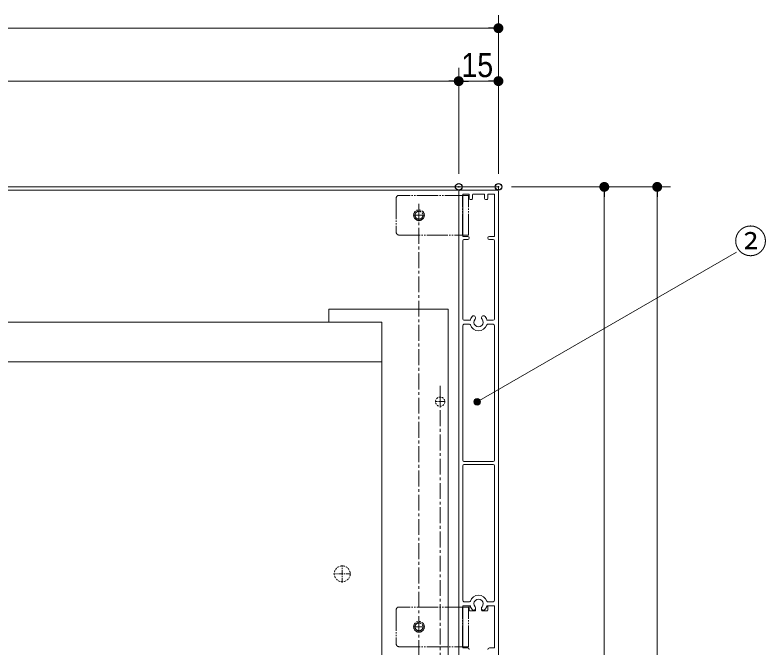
# Model space of a CAD drawing. Units: millimetres, scale not verified. Extents: x -1516 to 1516, y -761 to 761.
# Drawn here: x -246.5 to 37.2, y 134.9 to 374.3 of the extents above; entities that cross this region are included whole.
import ezdxf
from ezdxf.enums import TextEntityAlignment as Align

# ---------------------------------------------------------------- set-up
doc = ezdxf.new("R2010")
doc.units = ezdxf.units.MM
doc.header["$LTSCALE"] = 5
doc.header["$PDMODE"] = 32
doc.header["$PDSIZE"] = 2.5
for name, pattern in [('USER1', [2.91, 1.76, -0.4, 0.35, -0.4]), ('USER2', [1.11, 0.71, -0.4]), ('USER3', [10.5, 8, -0.5, 0.5, -0.5, 0.5, -0.5]), ('USER4', [9.172222, 5.997222, -1.058333, 1.058333, -1.058333])]:
    doc.linetypes.add(name, pattern=pattern)
for name, color, linetype, lineweight in [('0-1_3一般', 7, 'Continuous', 15), ('0-2_2寸法-3', 7, 'Continuous', 15), ('0-3_2寸法-1', 7, 'Continuous', 15), ('0-4_0', 7, 'Continuous', 25)]:
    doc.layers.add(name, color=color, linetype=linetype, lineweight=lineweight)
doc.layers.add('0-5_Defpoints', color=7, linetype='Continuous')
doc.styles.add('ＭＳ Ｐゴシック', font='')
doc.styles.get('ＭＳ Ｐゴシック').set_extended_font_data('MS PGothic')

# ---------------------------------------------------------------- blocks, each defined once
blk = doc.blocks.new('グループ-11')
at = {"layer": '0-1_3一般', "linetype": 'USER3'}
for p, q in [((1722, 1525.5), (1722, 1460.5)), ((1853.5, 1530.5), (1727, 1530.5)), ((1847, 1455.5), (1847, 1530.5)), ((1858.5, 1530.5), (1853.5, 1530.5)), ((1858.5, 1455.5), (1858.5, 1530.5)), ((1765, 1482), (1765, 1504)), ((1776, 1493), (1754, 1493)), ((1727, 1455.5), (1853.5, 1455.5)), ((1853.5, 1455.5), (1858.5, 1455.5)), ((1853.5, 752.25), (1727, 752.25)), ((1847, 677.25), (1847, 752.25)), ((1722, 747.25), (1722, 682.25)), ((1765, 703.75), (1765, 725.75)), ((1776, 714.75), (1754, 714.75)), ((1727, 677.25), (1853.5, 677.25))]:
    blk.add_line(p, q, dxfattribs=at)
blk.add_lwpolyline([(1853.5, 677.25), (1858.5, 677.25), (1858.5, 752.25), (1853.5, 752.25)], dxfattribs=at)
for centre, radius in [((1765, 1493), 10), ((1765, 1493), 7.5), ((1765, 714.75), 10), ((1765, 714.75), 7.5)]:
    blk.add_circle(centre, radius, dxfattribs=at)
for centre, start, end in [((1727, 1525.5), 90, 180), ((1727, 1460.5), 180, 270), ((1727, 747.25), 90, 180), ((1727, 682.25), 180, 270)]:
    blk.add_arc(centre, 5, start, end, dxfattribs=at)
blk = doc.blocks.new('グループ-13')
at = {"layer": '0-1_3一般'}
for p, q in [((1840, 1538), (1840, 510)), ((1912.5, 1540.5), (1842.5, 1540.5)), ((1860, 1533), (1847.5, 1533)), ((1847.5, 1533), (1847.5, 1453)), ((1860, 1533), (1860, 1524.5)), ((1887.5, 1533), (1867.5, 1533)), ((1895, 1524.5), (1895, 1533)), ((1895, 1533), (1907.5, 1533)), ((1907.5, 1453), (1907.5, 1533)), ((1915, 574), (1915, 1538)), ((1861.5, 1523), (1864.5, 1523)), ((1866, 1524.5), (1866, 1531.5)), ((1889, 1531.5), (1889, 1524.5)), ((1890.5, 1523), (1893.5, 1523)), ((1847.5, 1453), (1857, 1453)), ((1857, 1447), (1850, 1447)), ((1907.5, 1453), (1898, 1453)), ((1898, 1447), (1905, 1447)), ((1847.5, 1444.5), (1847.5, 1296.75)), ((1907.5, 1296.75), (1907.5, 1444.5)), ((1860.54, 1294.25), (1850, 1294.25)), ((1905, 1294.25), (1894.46, 1294.25)), ((1847.5, 1284.25), (1847.5, 1030)), ((1850, 1286.75), (1860.54, 1286.75)), ((1894.46, 1286.75), (1905, 1286.75)), ((1907.5, 1030), (1907.5, 1284.25)), ((1905, 1027.5), (1850, 1027.5)), ((1850, 1021.5), (1905, 1021.5)), ((1847.5, 1019), (1847.5, 764.75)), ((1907.5, 764.75), (1907.5, 1019)), ((1847.5, 754.75), (1847.5, 674.75)), ((1847.5, 754.75), (1860, 754.75)), ((1860.54, 762.25), (1850, 762.25)), ((1860, 754.75), (1860, 746.25)), ((1905, 762.25), (1894.46, 762.25)), ((1895, 754.75), (1907.5, 754.75)), ((1895, 746.25), (1895, 754.75)), ((1907.5, 674.75), (1907.5, 754.75)), ((1861.5, 744.75), (1866, 744.75)), ((1870.48, 744.75), (1866, 744.75)), ((1871.98, 750.02), (1871.98, 746.25)), ((1883.02, 750.02), (1883.02, 746.25)), ((1884.52, 744.75), (1889, 744.75)), ((1889, 744.75), (1893.5, 744.75)), ((1847.5, 674.75), (1857, 674.75)), ((1898, 674.75), (1907.5, 674.75))]:
    blk.add_line(p, q, dxfattribs=at)
at = {"layer": '0-1_3一般', "linetype": 'USER3'}
for p, q in [((1860, 754.75), (1861.69, 754.75)), ((1893.31, 754.75), (1895, 754.75)), ((1866, 744.75), (1866, 747.02)), ((1889, 747.02), (1889, 744.75))]:
    blk.add_line(p, q, dxfattribs=at)
at = {"layer": '0-1_3一般'}
for centre, radius, start, end in [((1842.5, 1538), 2.5, 90, 180), ((1867.5, 1531.5), 1.5, 90, 180), ((1887.5, 1531.5), 1.5, 0, 90), ((1912.5, 1538), 2.5, 0, 90), ((1861.5, 1524.5), 1.5, 180, 270), ((1864.5, 1524.5), 1.5, 270, 0), ((1890.5, 1524.5), 1.5, 180, 270), ((1893.5, 1524.5), 1.5, 270, 0), ((1850, 1444.5), 2.5, 90, 180), ((1857, 1450), 3, 0, 90), ((1857, 1450), 3, 270, 0), ((1898, 1450), 3, 90, 180), ((1898, 1450), 3, 180, 270), ((1905, 1444.5), 2.5, 0, 90), ((1850, 1296.75), 2.5, 180, 270), ((1860.54, 1295.75), 1.5, 270, 342.79601), ((1877.5, 1290.5), 16.25, 130.5698, 162.79601), ((1867.98, 1298.98), 4, 318.28389, 105.23813), ((1877.5, 1290.5), 8.75, 138.28389, 41.71611), ((1887.02, 1298.98), 4, 74.76187, 221.71611), ((1877.5, 1290.5), 16.25, 17.20399, 49.4302), ((1894.46, 1295.75), 1.5, 197.20399, 270), ((1905, 1296.75), 2.5, 270, 0), ((1850, 1284.25), 2.5, 90, 180), ((1860.54, 1285.25), 1.5, 17.20399, 90), ((1877.5, 1290.5), 16.25, 197.20399, 342.79601), ((1894.46, 1285.25), 1.5, 90, 162.79601), ((1905, 1284.25), 2.5, 0, 90), ((1850, 1030), 2.5, 180, 270), ((1850, 1019), 2.5, 90, 180), ((1905, 1030), 2.5, 270, 0), ((1905, 1019), 2.5, 0, 90), ((1877.5, 758.5), 16.25, 17.20399, 162.79601), ((1877.5, 758.5), 8.75, 318.28389, 221.71611), ((1850, 764.75), 2.5, 180, 270), ((1860.54, 763.75), 1.5, 270, 342.79601), ((1867.98, 750.02), 4, 0, 41.71611), ((1887.02, 750.02), 4, 138.28389, 180), ((1894.46, 763.75), 1.5, 197.20399, 270), ((1905, 764.75), 2.5, 270, 0), ((1861.5, 746.25), 1.5, 180, 270), ((1870.48, 746.25), 1.5, 270, 0), ((1884.52, 746.25), 1.5, 180, 270), ((1893.5, 746.25), 1.5, 270, 0), ((1857, 671.75), 3, 0, 90), ((1898, 671.75), 3, 90, 180)]:
    blk.add_arc(centre, radius, start, end, dxfattribs=at)
at = {"layer": '0-1_3一般', "linetype": 'USER3'}
for centre, radius, start, end in [((1877.5, 758.5), 16.25, 193.34236, 224.95254), ((1877.5, 758.5), 16.25, 315.04746, 346.65764), ((1877.5, 758.5), 16.25, 224.95254, 229.4302), ((1867.98, 750.02), 4, 254.76187, 0), ((1887.02, 750.02), 4, 180, 285.23813), ((1877.5, 758.5), 16.25, 310.5698, 315.04746)]:
    blk.add_arc(centre, radius, start, end, dxfattribs=at)
blk = doc.blocks.new('グループ-14')
at = {"layer": '0-1_3一般'}
for p, q in [((-1975, 1540.5), (1840, 1540.5)), ((1842.5, 1540.5), (1912.5, 1540.5)), ((1842.5, 1540.5), (1912.5, 1540.5)), ((1595, 1315.5), (1820, 1315.5)), ((1695, 1290.5), (1695, 1288)), ((1695, 1288), (1695, 1290.5)), ((1695, 1288), (1695, 1218)), ((1695, 511), (1695, 1288)), ((1695, 1280.5), (1695, 1283)), ((1695, 1283), (1695, 1280.5)), ((1695, 1280.5), (1695, 1283)), ((1695, 1283), (1695, 1280.5)), ((1695, 1280.5), (1695, 1225.5)), ((1695, 893), (1695, 1280.5)), ((1695, 1223), (1695, 1225.5)), ((1695, 1225.5), (1695, 1223)), ((1695, 1223), (1695, 1225.5)), ((1695, 1220.5), (1695, 1223)), ((1695, 1220.5), (1695, 893)), ((1695, 1218), (1695, 1215.5)), ((1695, 1215.5), (1695, 1213)), ((1695, 1213), (1695, 575)), ((1695, 890.5), (1695, 893)), ((1695, 893), (1695, 890.5)), ((1695, 880.5), (1695, 883)), ((1695, 883), (1695, 880.5)), ((1695, 880.5), (1695, 582.5))]:
    blk.add_line(p, q, dxfattribs=at)
at = {"layer": '0-1_3一般', "linetype": 'USER4'}
for p, q in [((1765, 1514.78), (1765, -440.22)), ((1805, 1170.09), (1805, -94.91))]:
    blk.add_line(p, q, dxfattribs=at)
at = {"layer": '0-1_3一般', "linetype": 'USER1'}
for p, q in [((1805, 1130.88), (1805, 1150.13)), ((1814.63, 1140.5), (1795.38, 1140.5)), ((1620, 798.5), (1620, 831.5)), ((1636.5, 815), (1603.5, 815))]:
    blk.add_line(p, q, dxfattribs=at)
at = {"layer": '0-1_3一般'}
blk.add_lwpolyline([(-2050.28, 1546.5), (1915.02, 1546.5), (1915.02, 1540.5), (-2050.28, 1540.5)], close=True, dxfattribs=at)
for points in [[(1820, 1315.5), (1820, -460), (-1975, -460)], [(1595, 1315.5), (1595, 1290.5), (1695, 1290.5)], [(-1830, 1288), (-1830, 1290.5), (1595, 1290.5)], [(1695, 1215.5), (-1830, 1215.5), (-1830, 1218)]]:
    blk.add_lwpolyline(points, dxfattribs=at)
at = {"layer": '0-1_3一般', "linetype": 'USER2'}
for centre, radius in [((1805, 1140.5), 8.75), ((1620, 815), 15)]:
    blk.add_circle(centre, radius, dxfattribs=at)
at = {"layer": '0-1_3一般'}
for name in ['グループ-13', 'グループ-11']:
    blk.add_blockref(name, (0, 0), dxfattribs=at)
blk = doc.blocks.new('_Dot')
at = {"layer": '0-4_0'}
blk.add_line((-2.5, 0), (-5, 0), dxfattribs=at)
for points in [[(0, 0), (-2.5, 0), (-2.48, 0.313)], [(0, 0), (-2.48, -0.313), (-2.5, 0)], [(0, 0), (-2.48, 0.313), (-2.421, 0.622)], [(0, 0), (-2.421, -0.622), (-2.48, -0.313)], [(0, 0), (-2.421, 0.622), (-2.324, 0.92)], [(0, 0), (-2.324, -0.92), (-2.421, -0.622)], [(0, 0), (-2.324, 0.92), (-2.191, 1.204)], [(0, 0), (-2.191, -1.204), (-2.324, -0.92)], [(0, 0), (-2.191, 1.204), (-2.023, 1.469)], [(0, 0), (-2.023, -1.469), (-2.191, -1.204)], [(0, 0), (-2.023, 1.469), (-1.822, 1.711)], [(0, 0), (-1.822, -1.711), (-2.023, -1.469)], [(0, 0), (-1.822, 1.711), (-1.594, 1.926)], [(0, 0), (-1.594, -1.926), (-1.822, -1.711)], [(0, 0), (-1.594, 1.926), (-1.34, 2.111)], [(0, 0), (-1.34, -2.111), (-1.594, -1.926)], [(0, 0), (-1.34, 2.111), (-1.064, 2.262)], [(0, 0), (-1.064, -2.262), (-1.34, -2.111)], [(0, 0), (-1.064, 2.262), (-0.773, 2.378)], [(0, 0), (-0.773, -2.378), (-1.064, -2.262)], [(0, 0), (-0.773, 2.378), (-0.468, 2.456)], [(0, 0), (-0.468, -2.456), (-0.773, -2.378)], [(0, 0), (-0.468, 2.456), (-0.157, 2.495)], [(0, 0), (-0.157, -2.495), (-0.468, -2.456)], [(0, 0), (-0.157, 2.495), (0.157, 2.495)], [(0, 0), (0.157, -2.495), (-0.157, -2.495)], [(0, 0), (0.157, 2.495), (0.468, 2.456)], [(0, 0), (0.468, 2.456), (0.773, 2.378)], [(0, 0), (0.773, 2.378), (1.064, 2.262)], [(0, 0), (1.064, 2.262), (1.34, 2.111)], [(0, 0), (1.34, 2.111), (1.594, 1.926)], [(0, 0), (1.594, 1.926), (1.822, 1.711)], [(0, 0), (1.822, 1.711), (2.023, 1.469)], [(0, 0), (2.023, 1.469), (2.191, 1.204)], [(0, 0), (2.191, 1.204), (2.324, 0.92)], [(0, 0), (2.324, 0.92), (2.421, 0.622)], [(0, 0), (2.421, 0.622), (2.48, 0.313)], [(0, 0), (2.48, 0.313), (2.5, 0)], [(0, 0), (0.468, -2.456), (0.157, -2.495)], [(0, 0), (0.773, -2.378), (0.468, -2.456)], [(0, 0), (1.064, -2.262), (0.773, -2.378)], [(0, 0), (1.34, -2.111), (1.064, -2.262)], [(0, 0), (1.594, -1.926), (1.34, -2.111)], [(0, 0), (1.822, -1.711), (1.594, -1.926)], [(0, 0), (2.023, -1.469), (1.822, -1.711)], [(0, 0), (2.191, -1.204), (2.023, -1.469)], [(0, 0), (2.324, -0.92), (2.191, -1.204)], [(0, 0), (2.421, -0.622), (2.324, -0.92)], [(0, 0), (2.48, -0.313), (2.421, -0.622)], [(0, 0), (2.5, 0), (2.48, -0.313)]]:
    blk.add_solid(points, dxfattribs=at)

msp = doc.modelspace()

# ---------------------------------------------------------------- hatches: boundary and pattern name
at = {"layer": '0-2_2寸法-3'}
msp.add_hatch(color=256, dxfattribs=at).paths.add_polyline_path([(-70.623, 228, 1), (-73.127, 228, 1)])

# ---------------------------------------------------------------- linework, layer by layer
msp.add_line((-71.875, 228), (26.125, 284.58), dxfattribs=at)
msp.add_circle((-71.875, 228), 1.252, dxfattribs=at)
at = {"layer": '0-3_2寸法-1'}
for p, q in [((-63.875, 354.3), (-63.875, 374.3)), ((-67.627, 369.3), (-853.123, 369.3)), ((-78.875, 314.3), (-78.875, 354.3)), ((-78.875, 314.3), (-78.875, 354.3)), ((-63.875, 314.3), (-63.875, 354.3)), ((-838.123, 349.3), (-82.627, 349.3)), ((-75.123, 349.3), (-67.627, 349.3)), ((-58.875, 309.3), (-18.875, 309.3)), ((-18.875, 309.3), (1.125, 309.3)), ((-23.875, -88.448), (-23.875, 305.548)), ((-3.875, -124.448), (-3.875, 305.548))]:
    msp.add_line(p, q, dxfattribs=at)
at = {"layer": '0-5_Defpoints'}
for p in [(-78.875, 349.3), (-63.875, 349.3), (-78.875, 309.3), (-63.875, 309.3), (-63.875, 309.3), (-23.875, 309.3), (-3.875, 309.3)]:
    msp.add_point(p, dxfattribs=at)

# ---------------------------------------------------------------- block references
at = {"layer": '0-1_3一般', "xscale": 0.2, "yscale": 0.2}
msp.add_blockref('グループ-14', (-446.875, 0), dxfattribs=at)
at = {"layer": '0-3_2寸法-1', "xscale": 0.7503418, "yscale": 0.7503418}
for p in [(-63.875, 369.3), (-78.875, 349.3), (-63.875, 349.3)]:
    msp.add_blockref('_Dot', p, dxfattribs=at)
for p, rotation in [((-78.875, 349.3), 180), ((-23.875, 309.3), 90), ((-3.875, 309.3), 90)]:
    msp.add_blockref('_Dot', p, dxfattribs=dict(at, rotation=rotation))

# ---------------------------------------------------------------- texts
at = {"layer": '0-2_2寸法-3', "style": 'ＭＳ Ｐゴシック'}
msp.add_text('②', height=9.164, dxfattribs=at).set_placement((25.127, 281.398), align=Align.BOTTOM_LEFT)
at = {"layer": '0-3_2寸法-1', "style": 'ＭＳ Ｐゴシック', "width": 0.9}
msp.add_text('15', height=9.164, dxfattribs=at).set_placement((-77.857, 348.06), align=Align.BOTTOM_LEFT)

doc.saveas('drawing.dxf')
